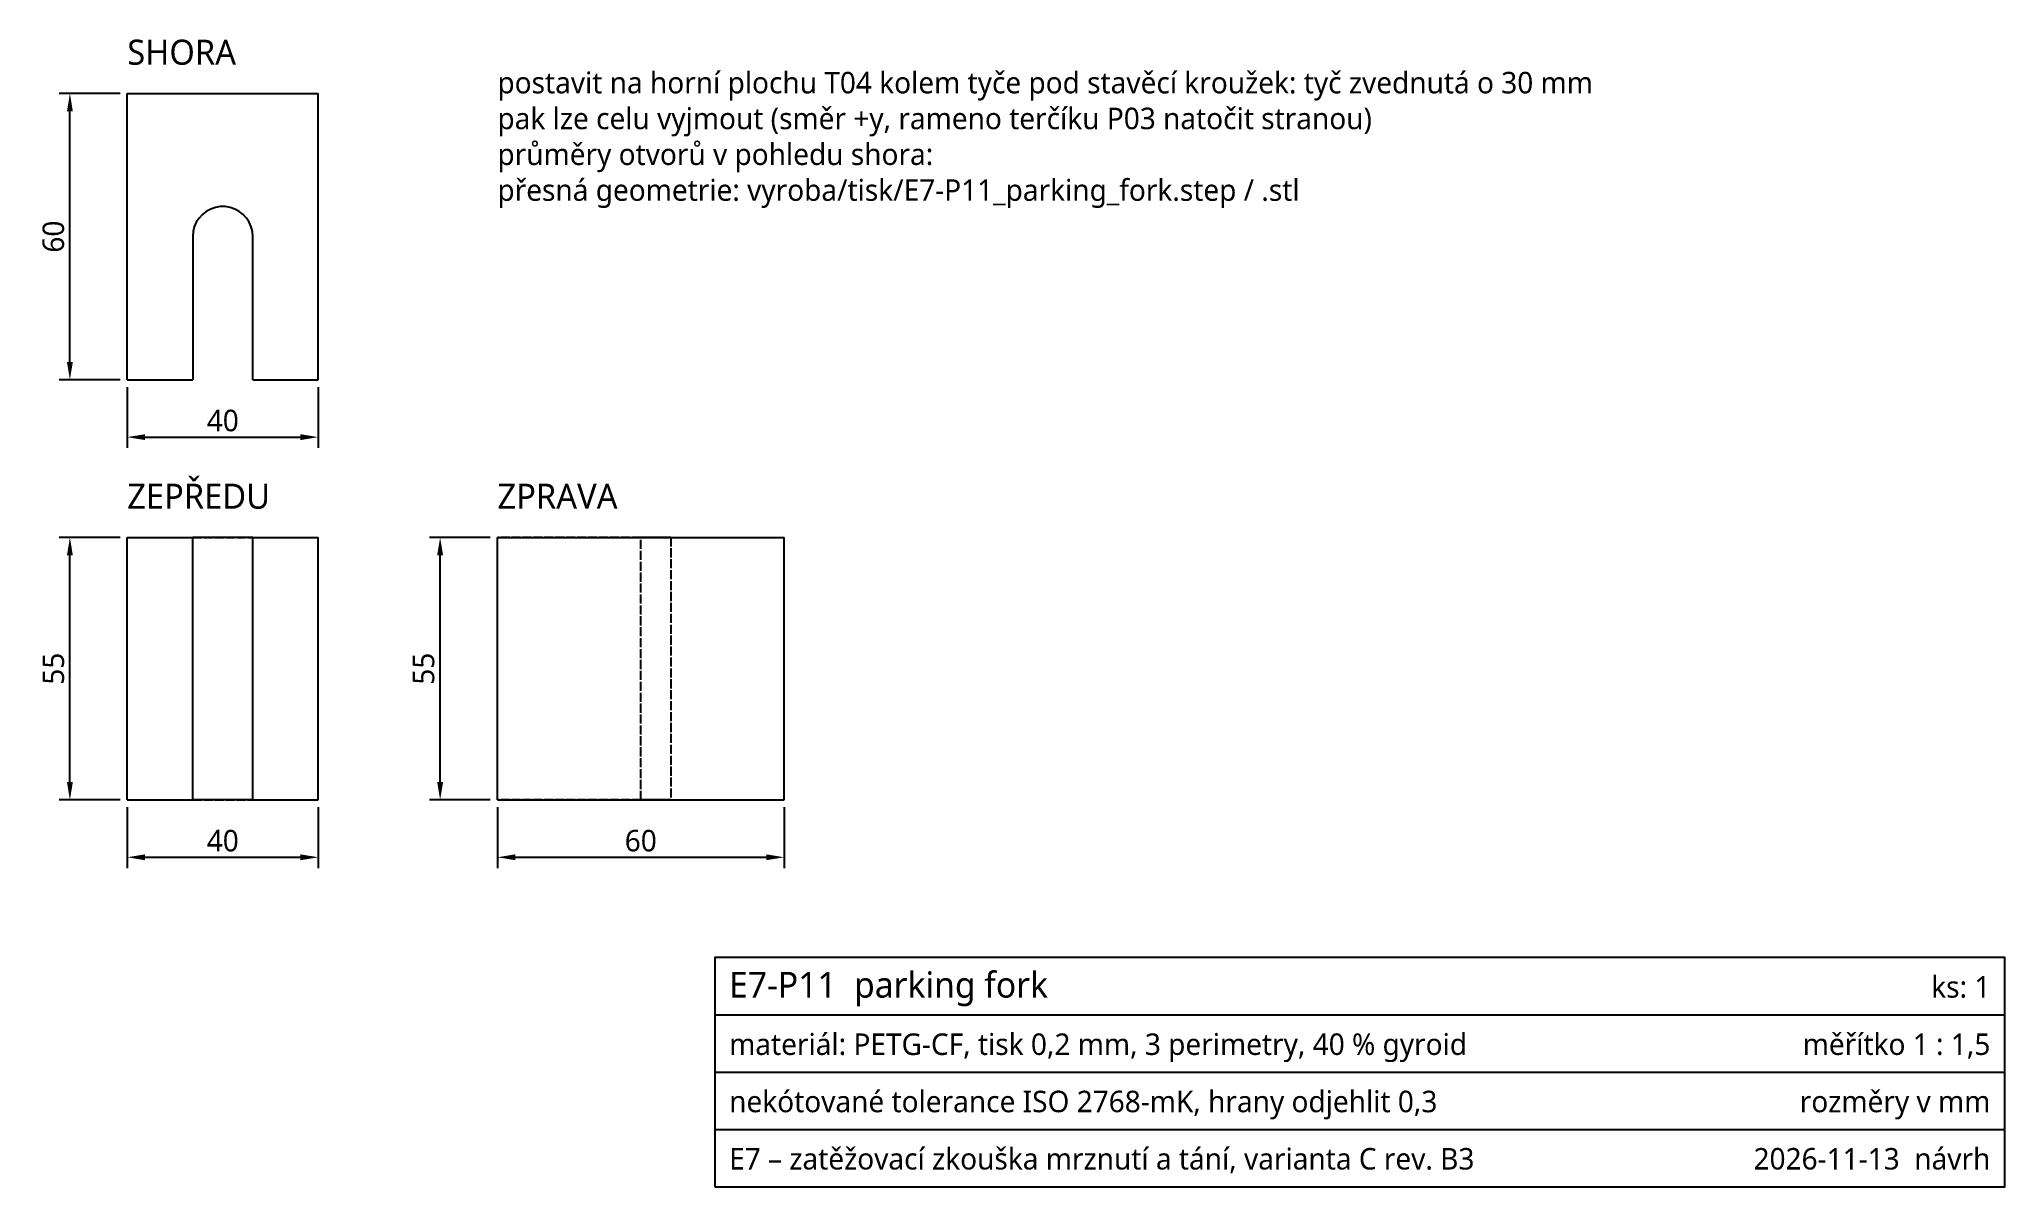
# Model space of a CAD drawing. Header units: millimetres. Extents: x 19 to 430, y 12 to 252.
import ezdxf
from ezdxf.enums import TextEntityAlignment as Align

# ---------------------------------------------------------------- set-up
doc = ezdxf.new("R2010")
doc.units = ezdxf.units.MM
doc.header["$LTSCALE"] = 1.5
doc.linetypes.add('DASHED', pattern=[1.524, 1.27, -0.254])
for name, color, linetype, true_color in [('DIM', 7, 'CONTINUOUS', 0x000000), ('FRAME', 7, 'CONTINUOUS', 0x000000), ('OUTLINE', 7, 'CONTINUOUS', 0x000000), ('TEXT', 7, 'CONTINUOUS', 0x000000)]:
    doc.layers.add(name, color=color, linetype=linetype, true_color=true_color)
doc.layers.add('HIDDEN', color=8, linetype='DASHED')
doc.styles.add('OpenSans', font='OpenSans-Regular.ttf')
doc.dimstyles.new('E7', dxfattribs={"dimtxt": 4.5, "dimasz": 3.75, "dimexe": 2.25, "dimexo": 1.5, "dimgap": 1.2, "dimtad": 1, "dimtxsty": 'OpenSans', "dimcen": 2.5, "dimclrd": 256, "dimclre": 256, "dimclrt": 256, "dimazin": 3, "dimtfac": 1, "dimtmove": 0, "dimatfit": 3})

msp = doc.modelspace()

# ---------------------------------------------------------------- linework, layer by layer
at = {"layer": 'FRAME'}
msp.add_lwpolyline([(160.5, 12), (430.5, 12), (430.5, 60), (160.5, 60)], close=True, dxfattribs=at)
for points in [[(160.5, 48), (430.5, 48)], [(160.5, 36), (430.5, 36)], [(160.5, 24), (430.5, 24)]]:
    msp.add_lwpolyline(points, dxfattribs=at)
at = {"layer": 'HIDDEN'}
for points in [[(37.5, 181), (37.5, 241)], [(37.5, 241), (77.5, 241)], [(77.5, 181), (77.5, 241)], [(63.8, 211), (63.714, 212.037), (63.459, 213.046), (63.041, 213.998), (62.472, 214.87), (61.767, 215.635), (60.946, 216.274), (60.031, 216.769), (59.047, 217.107), (58.02, 217.278), (56.98, 217.278), (55.953, 217.107), (54.969, 216.769), (54.054, 216.274), (53.233, 215.635), (52.528, 214.87), (51.959, 213.998), (51.541, 213.046), (51.286, 212.037), (51.2, 211)], [(51.2, 211), (51.2, 181)], [(63.8, 181), (63.8, 211)], [(37.5, 181), (51.2, 181)], [(63.8, 181), (77.5, 181)], [(37.5, 93), (37.5, 148)], [(37.5, 148), (77.5, 148)], [(51.2, 93), (51.2, 148)], [(63.8, 93), (63.8, 148)], [(77.5, 93), (77.5, 148)], [(115, 93), (115, 148)], [(115, 148), (175, 148)], [(115, 93), (115, 148)], [(115, 148), (145, 148)], [(145, 148), (115, 148)], [(115, 93), (115, 148)], [(145, 148), (145.787, 148), (146.575, 148), (147.363, 148), (148.15, 148), (148.938, 148), (149.725, 148), (150.512, 148), (151.3, 148)], [(151.3, 148), (150.512, 148), (149.725, 148), (148.938, 148), (148.15, 148), (147.363, 148), (146.575, 148), (145.787, 148), (145, 148)], [(145, 93), (145, 148)], [(145, 93), (145, 148)], [(151.3, 148), (151.3, 93)], [(175, 93), (175, 148)], [(37.5, 93), (77.5, 93)], [(115, 93), (175, 93)], [(115, 93), (145, 93)], [(145, 93), (115, 93)], [(145, 93), (145.787, 93), (146.575, 93), (147.363, 93), (148.15, 93), (148.938, 93), (149.725, 93), (150.512, 93), (151.3, 93)], [(151.3, 93), (150.512, 93), (149.725, 93), (148.938, 93), (148.15, 93), (147.363, 93), (146.575, 93), (145.787, 93), (145, 93)]]:
    msp.add_lwpolyline(points, dxfattribs=at)
at = {"layer": 'OUTLINE'}
for points in [[(37.5, 181), (37.5, 241)], [(37.5, 241), (77.5, 241)], [(77.5, 181), (77.5, 241)], [(63.8, 211), (63.714, 212.037), (63.459, 213.046), (63.041, 213.998), (62.472, 214.87), (61.767, 215.635), (60.946, 216.274), (60.031, 216.769), (59.047, 217.107), (58.02, 217.278), (56.98, 217.278), (55.953, 217.107), (54.969, 216.769), (54.054, 216.274), (53.233, 215.635), (52.528, 214.87), (51.959, 213.998), (51.541, 213.046), (51.286, 212.037), (51.2, 211)], [(51.2, 211), (51.2, 181)], [(63.8, 181), (63.8, 211)], [(37.5, 181), (51.2, 181)], [(63.8, 181), (77.5, 181)], [(37.5, 93), (37.5, 148)], [(37.5, 148), (51.2, 148)], [(51.2, 93), (51.2, 148)], [(63.8, 148), (62.75, 148), (61.7, 148), (60.65, 148), (59.6, 148), (58.55, 148), (57.5, 148), (56.45, 148), (55.4, 148), (54.35, 148), (53.3, 148), (52.25, 148), (51.2, 148)], [(63.8, 148), (77.5, 148)], [(63.8, 93), (63.8, 148)], [(77.5, 93), (77.5, 148)], [(115, 148), (175, 148)], [(115, 93), (115, 148)], [(175, 93), (175, 148)], [(37.5, 93), (51.2, 93)], [(63.8, 93), (62.75, 93), (61.7, 93), (60.65, 93), (59.6, 93), (58.55, 93), (57.5, 93), (56.45, 93), (55.4, 93), (54.35, 93), (53.3, 93), (52.25, 93), (51.2, 93)], [(63.8, 93), (77.5, 93)], [(115, 93), (175, 93)]]:
    msp.add_lwpolyline(points, dxfattribs=at)

# ---------------------------------------------------------------- texts
at = {"layer": 'TEXT', "style": 'OpenSans'}
for s, height, p in [('SHORA', 5.25, (37.5, 247)), ('postavit na horní plochu T04 kolem tyče pod stavěcí kroužek: tyč zvednutá o 30 mm', 4.5, (115, 241)), ('pak lze celu vyjmout (směr +y, rameno terčíku P03 natočit stranou)', 4.5, (115, 233.5)), ('průměry otvorů v pohledu shora: ', 4.5, (115, 226)), ('přesná geometrie: vyroba/tisk/E7-P11_parking_fork.step / .stl', 4.5, (115, 218.5)), ('ZEPŘEDU', 5.25, (37.5, 154)), ('ZPRAVA', 5.25, (115, 154)), ('E7-P11  parking fork', 5.4, (163.5, 51.6)), ('materiál: PETG-CF, tisk 0,2 mm, 3 perimetry, 40 % gyroid', 4.5, (163.5, 39.6)), ('nekótované tolerance ISO 2768-mK, hrany odjehlit 0,3', 4.5, (163.5, 27.6)), ('E7 – zatěžovací zkouška mrznutí a tání, varianta C rev. B3', 4.5, (163.5, 15.6))]:
    msp.add_text(s, height=height, dxfattribs=at).set_placement(p)
for s, p in [('ks: 1', (427.5, 51.6)), ('měřítko 1 : 1,5', (427.5, 39.6)), ('rozměry v mm', (427.5, 27.6)), ('2026-11-13  návrh', (427.5, 15.6))]:
    msp.add_text(s, height=4.5, dxfattribs=at).set_placement(p, align=Align.RIGHT)

# ---------------------------------------------------------------- dimensions: what is measured, and where the dimension line sits
at = {"layer": 'DIM'}
for base, p1, p2 in [((25.5, 181), (37.5, 181), (37.5, 241)), ((25.5, 93), (37.5, 93), (37.5, 148)), ((103, 93), (115, 93), (115, 148))]:
    msp.add_linear_dim(base=base, p1=p1, p2=p2, angle=90, dimstyle='E7', dxfattribs=at).render()
for base, p1, p2 in [((37.5, 169), (37.5, 181), (77.5, 181)), ((37.5, 81), (37.5, 93), (77.5, 93)), ((115, 81), (115, 93), (175, 93))]:
    msp.add_linear_dim(base=base, p1=p1, p2=p2, dimstyle='E7', dxfattribs=at).render()

doc.saveas('drawing.dxf')
